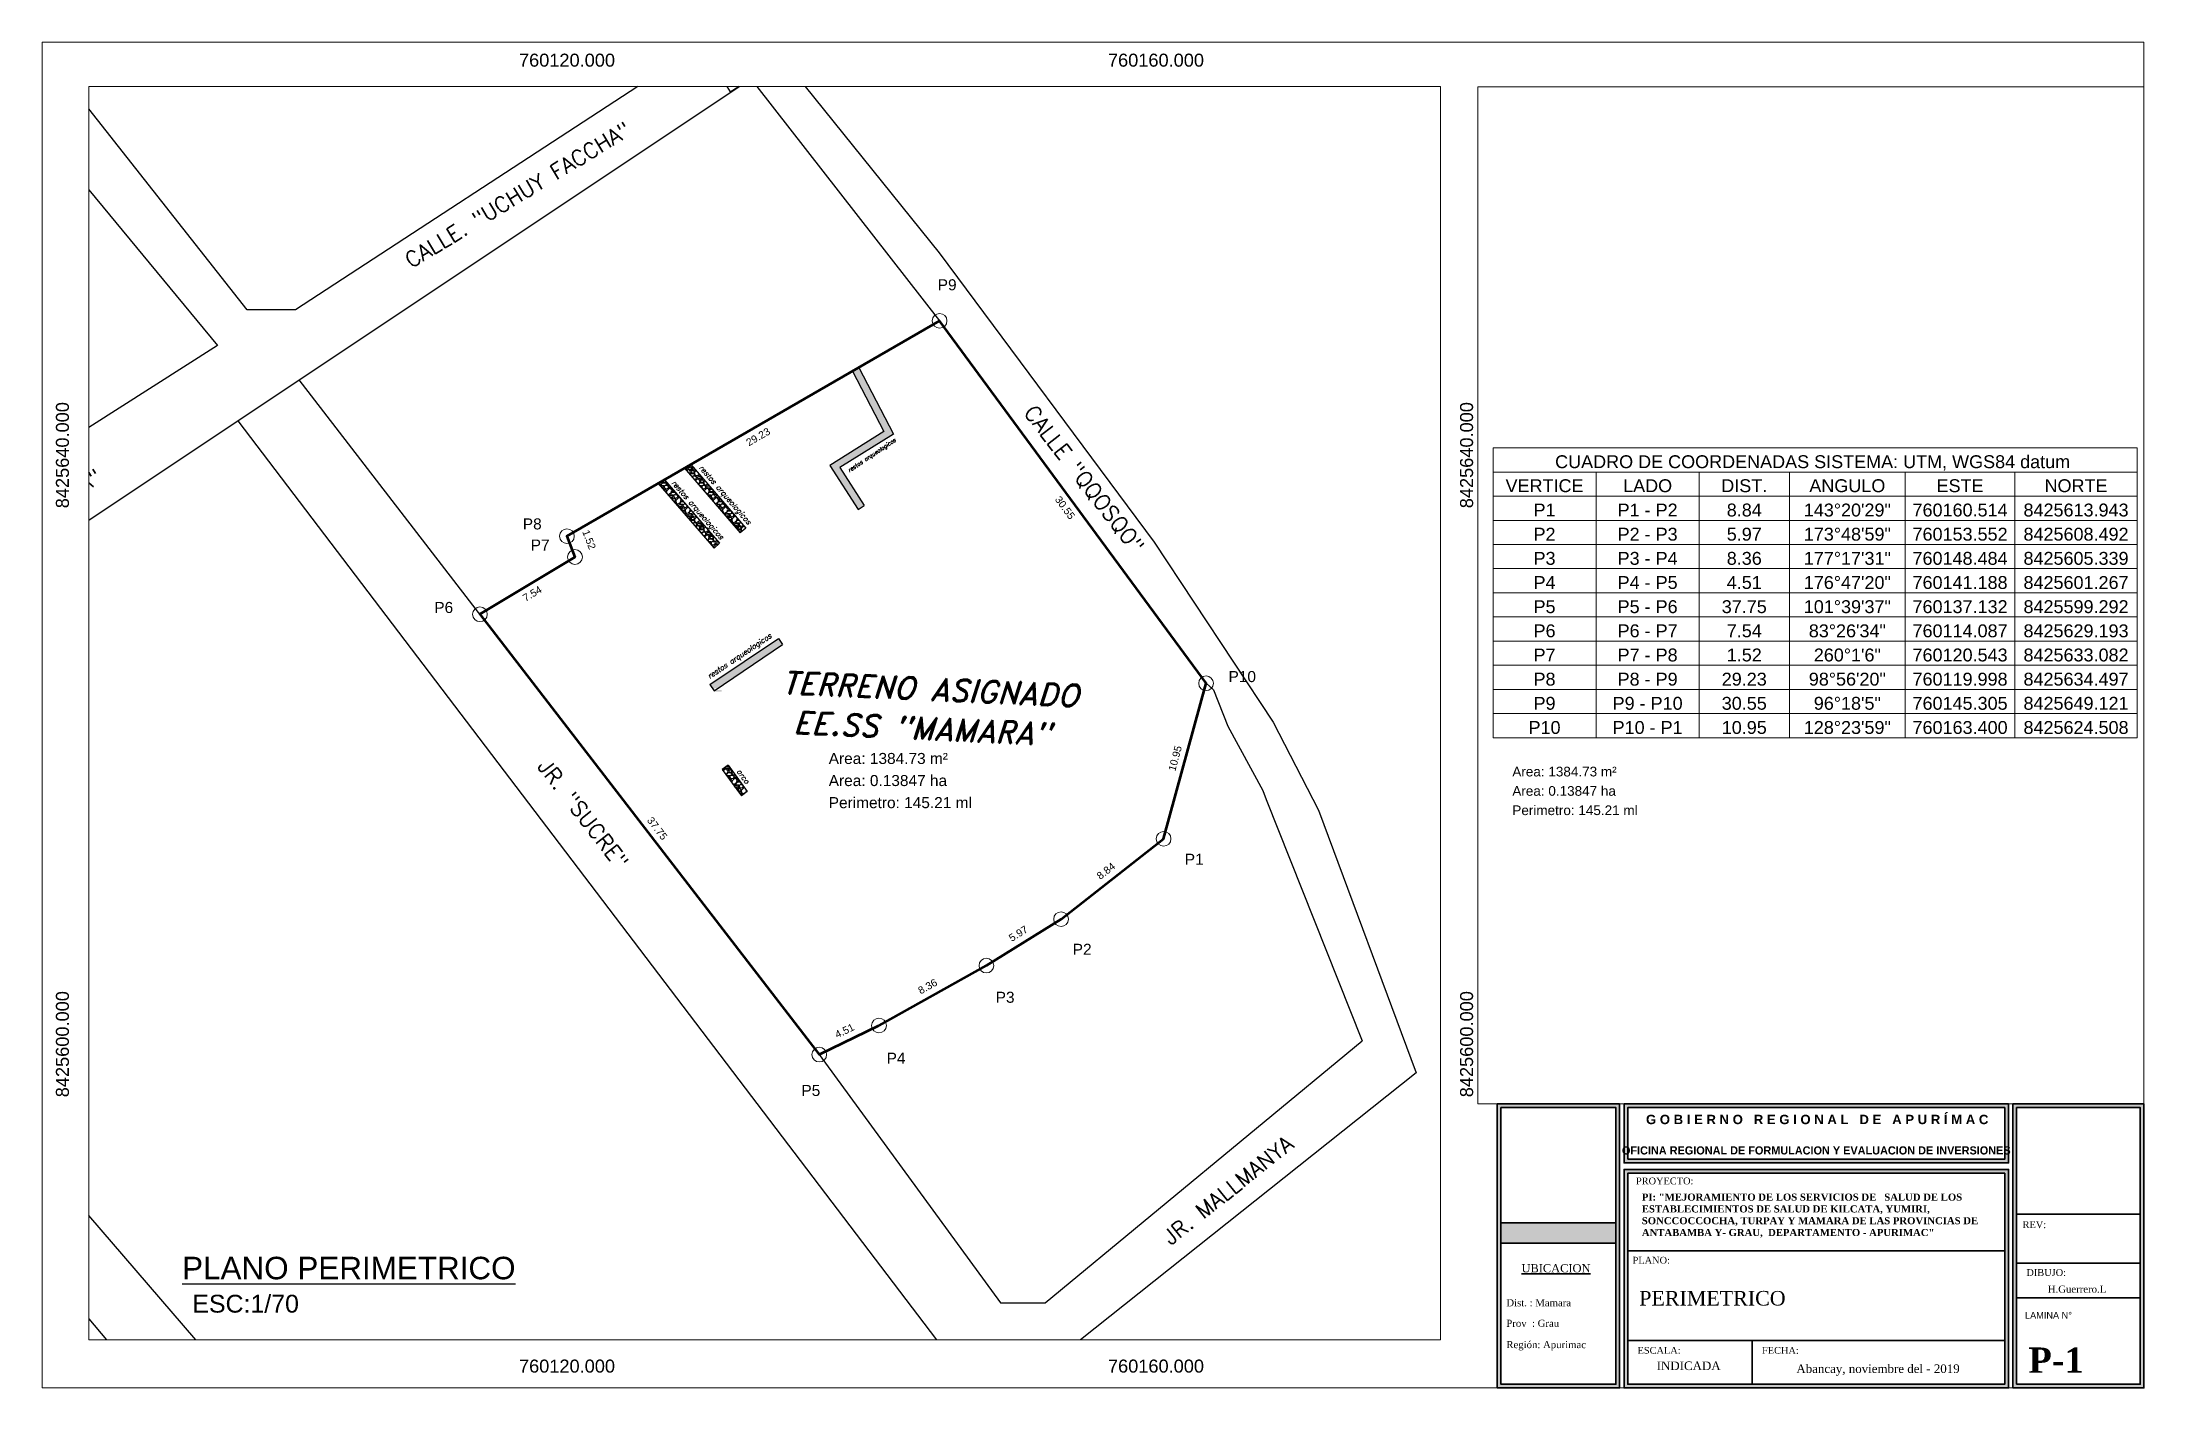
# Paper-space layout 'Layout1' of a CAD drawing. Header units: millimetres. Extents: x 0 to 408, y 0 to 261.
# The model-space entities are those that its viewports show. They can reach past a viewport. Long polylines and large blocks are cut down to what shows.
import ezdxf
from ezdxf.enums import TextEntityAlignment as Align

# ---------------------------------------------------------------- set-up
doc = ezdxf.new("R2010")
doc.units = ezdxf.units.MM
for name, color, linetype in [('$AUDIT-BAD-LAYER', 7, 'Continuous'), ('NOMBRE', 40, 'Continuous'), ('TEXTOS-CHICOS-03', 3, 'Continuous')]:
    doc.layers.add(name, color=color, linetype=linetype)
for name, color, linetype, lineweight in [('0_Pen_No__1', 7, 'Continuous', 13), ('2D Drafting - General_Pen_No__1', 7, 'Continuous', 13), ('COTAS', 40, 'Continuous', 5), ('CUADROS', 9, 'Continuous', 20), ('PERIMETRO 01', 7, 'Continuous', 50), ('PLUMA 02', 51, 'Continuous', 20), ('Texto calles', 7, 'Continuous', 18), ('Texto_Pen_No__21', 7, 'Continuous', 35)]:
    doc.layers.add(name, color=color, linetype=linetype, lineweight=lineweight)
doc.layers.add('2D Drafting - General_Pen_No__102', color=7, linetype='Continuous', lineweight=13, true_color=0xcccccc)
doc.layers.add('TEXTOS-GRANDES-06', color=6, linetype='Continuous', lineweight=25, plot=False)
doc.styles.add('ambiente', font='romand.shx', dxfattribs={"oblique": 15})
doc.styles.add('ARIAL', font='arial.ttf')
doc.styles.add('COTAS', font='arial.ttf')
doc.styles.add('CUADROS', font='arial.ttf')
doc.styles.add('Dutch801 XBd BT', font='dutcheb.ttf', dxfattribs={"height": 0.2})
doc.styles.add('GENERATED_STYLE_7', font='GOTHIC.TTF')
doc.styles.get("Standard").update_dxf_attribs({"font": 'simplex.shx'})
doc.dimstyles.new('GenDist', dxfattribs={"dimtxt": 0.5, "dimasz": 0.5, "dimexe": 0.18, "dimexo": 0.0625, "dimgap": 0.25, "dimtad": 2, "dimzin": 1, "dimdsep": 46, "dimtxsty": 'COTAS', "dimcen": 0.09, "dimse1": 1, "dimse2": 1, "dimsd1": 1, "dimsd2": 1, "dimadec": 0, "dimazin": 0, "dimtfac": 1, "dimtofl": 0, "dimtmove": 0, "dimatfit": 3, "dimfxl": 1, "dimtolj": 1, "dimtzin": 0, "dimarcsym": 0})
doc.dimstyles.get("Standard").update_dxf_attribs({"dimscale": 0.15, "dimtxt": 0.18, "dimasz": 0.18, "dimexe": 0.18, "dimexo": 0.0625, "dimgap": 0.09, "dimtad": 0, "dimtih": 1, "dimtoh": 1, "dimdec": 4, "dimzin": 3, "dimdsep": 46, "dimtxsty": 'Standard', "dimcen": 0.09, "dimadec": 0, "dimazin": 0, "dimtfac": 1, "dimtdec": 4, "dimtofl": 0, "dimtmove": 0, "dimatfit": 3, "dimfxl": 1, "dimtolj": 1, "dimtzin": 0, "dimarcsym": 0})
pattern_1 = [(228.0127875, (0.4572, 0.635), (-5.08000000039895, -5.71499999964545), [0.08543036, -8.45762090989]), (184.969741, (0.40005, 0.5715), (7.61999999698513, 0.63500003617448), [0.14660118, -14.51351222338]), (132.5104471, (0.254, 0.5588), (6.35000000268187, -6.98499999756149), [0.10337038, -10.233680698525]), (267.273689, (0.00635, 0.40005), (0.63500000132993, 12.69999999993328), [0.13350113, -13.216609356434]), (292.83365418, (0, 0.2667), (-3.17500000026585, 7.61999999988887), [0.130908425, -12.959951936336]), (357.273689, (0.0508, 0.14605), (-12.69999999993328, 0.63500000132993), [0.13350113, -13.216609356434]), (37.69424047, (0.18415, 0.1397), (-8.254999999633974, -6.350000000475103), [0.176548415, -17.47827882856]), (72.25532837, (0.32385, 0.24765), (4.445000001194823, 13.96999999961971), [0.16667988, -16.501314150476]), (121.42956562, (0.37465, 0.4064), (-5.08000000072078, 8.2549999995565), [0.13395325, -13.26138642468]), (175.2363583, (0.3048, 0.5207), (6.98499999989988, -0.6350000010973), [0.15292832, -7.4934842375]), (222.3974378, (0.1524, 0.5334), (-7.619999999756165, -6.985000000266), [0.19776948, -19.579193128044]), (138.81407483, (0.635, 0.3937), (-4.44499999973338, 3.8100000003098), [0.067501135, -6.682641456086]), (171.4692344, (0.5842, 0.43815), (8.25500000022241, -1.26999999855934), [0.128420495, -12.71365974926]), (225, (0.4572, 0.4572), (-9e-17, -0.635), [0.089802335, -0.808223277107]), (203.19859051, (0.41275, 0.5334), (3.1750000000865, 1.2699999997773), [0.04836033, -4.787655592223]), (291.80140949, (0.3683, 0.51435), (-0.6350000001329, 1.9049999999557), [0.068391405, -3.3511882475]), (30.96375653, (0.3937, 0.45085), (1.9050000000466, 1.2699999999303), [0.111079915, -3.591574538227]), (161.56505118, (0.48895, 0.508), (1.270000000033, -0.6349999999334), [0.080321785, -1.927724529207]), (16.389540334, (0, 0.51435), (6.35000000000004, 1.90500000000006), [0.112522, -11.139706668135]), (70.34617594, (0.10795, 0.5461), (-2.54000000023233, -6.9849999999176), [0.094399735, -9.34555391955]), (293.19859051, (0.48895, 0.635), (-1.2699999997783, 3.1750000000888), [0.096720025, -4.739295897223]), (343.61045967, (0.52705, 0.5461), (-6.35000000013307, 1.90499999955571), [0.112522, -11.139706668135]), (339.44395478, (0, 0.12065), (-3.17499999999997, 1.27000000000005), [0.1085088, -5.316933578277]), (294.7751406, (0.1016, 0.08255), (-3.17500000377923, 6.98499999828181), [0.09091803, -9.00089834518]), (66.80140949, (0.4953, 0), (1.2699999998006, 3.1750000000798), [0.096720025, -4.739295897223]), (17.35402464, (0.5334, 0.0889), (-8.25499999983576, -2.54000000053312), [0.106445685, -10.53809399505]), (69.44395478, (0.18415, 0), (-1.2700000000221, -3.17499999999116), [0.0542544, -5.371187978277]), (101.309932474, (0.4572, 0), (-0.6350000000001, 2.5400000000001), [0.03237865, -3.20549874113]), (165.963756532, (0.45085, 0.03175), (1.905, -0.635), [0.130908425, -2.487263647267]), (186.00900596, (0.32385, 0.0635), (6.34999999996634, 0.63500000033234), [0.12131675, -12.010341215834]), (303.69006753, (0.3937, 0.3937), (-0.6350000000882, 1.269999999956), [0.09158097, -2.19794408992]), (353.15722659, (0.4445, 0.3175), (10.79500000006642, -1.26999999943485), [0.15988919, -15.82900226626]), (60.9453959, (0.60325, 0.29845), (-2.5400000000699, -4.44499999996006), [0.06537706, -6.472348079527]), (90, (0.635, 0.3556), (-0.635, 0.635), [0.0381, -0.5969]), (120.25643716, (0.31115, 0.08255), (2.5399999996893, -4.44500000017745), [0.08821674, -8.7334851933]), (48.0127875, (0.2667, 0.15875), (5.08000000041883, 5.71499999962755), [0.17086072, -8.37219054989]), (0, (0.381, 0.28575), (0.635, 0.635), [0.1651, -0.4699]), (325.3048465, (0.5461, 0.28575), (6.35000000240538, -4.44499999656364), [0.10040239, -9.939829181035]), (254.0546041, (0.62865, 0.2286), (-0.6349999999556, -2.5400000000112), [0.09245727, -4.530412509693]), (207.64597536, (0.60325, 0.1397), (-12.06500000044334, -6.34999999915769), [0.150536275, -14.903116105734]), (175.42607874, (0.4699, 0.06985), (-8.25499999999971, 0.63499999999987), [0.159257365, -15.76646161406])]

# ---------------------------------------------------------------- blocks, each defined once
blk = doc.blocks.new('*D59')
at = {"color": 0, "lineweight": -2, "transparency": 16777216}
for p, q in [((760129.81, 8425668.29), (760129.04, 8425667.79)), ((760129.08, 8425667.78), (760130.07, 8425666.26)), ((760131.1, 8425664.68), (760130.11, 8425666.21)), ((760131.86, 8425665.15), (760131.09, 8425664.65))]:
    blk.add_line(p, q, dxfattribs=at)
at = {"color": 0, "transparency": 16777216}
for points in [[(760129.08, 8425667.79), (760129.07, 8425667.78), (760129.06, 8425667.81)], [(760131.1, 8425664.69), (760131.1, 8425664.68), (760131.11, 8425664.66)]]:
    blk.add_solid(points, dxfattribs=at)
at = {"layer": 'Defpoints', "color": 0, "transparency": 16777216}
for p in [(760129.06, 8425667.81), (760129.81, 8425668.3), (760131.87, 8425665.15)]:
    blk.add_point(p, dxfattribs=at)
at = {"color": 0, "transparency": 16777216, "insert": (760130.09, 8425666.23), "char_height": 0.027, "attachment_point": 5}
blk.add_mtext('\\A1;3.7558', dxfattribs=at)
blk = doc.blocks.new('*D138')
at = {"layer": 'Defpoints', "color": 0, "transparency": 16777216}
for p in [(760160.51, 8425613.94), (760153.44, 8425608.64), (760153.55, 8425608.49)]:
    blk.add_point(p, dxfattribs=at)
at = {"layer": 'COTAS', "color": 0, "transparency": 16777216, "insert": (760156.6, 8425611.76), "char_height": 0.5, "attachment_point": 5, "rotation": 38.0638, "style": 'COTAS'}
blk.add_mtext('\\A1;8.84', dxfattribs=at)
blk = doc.blocks.new('*D139')
at = {"layer": 'Defpoints', "color": 0, "transparency": 16777216}
for p in [(760153.55, 8425608.49), (760148.38, 8425605.51), (760148.48, 8425605.34)]:
    blk.add_point(p, dxfattribs=at)
at = {"layer": 'COTAS', "color": 0, "transparency": 16777216, "insert": (760150.65, 8425607.51), "char_height": 0.5, "attachment_point": 5, "rotation": 31.8801, "style": 'COTAS'}
blk.add_mtext('\\A1;5.97', dxfattribs=at)
blk = doc.blocks.new('*D140')
at = {"layer": 'Defpoints', "color": 0, "transparency": 16777216}
for p in [(760148.48, 8425605.34), (760141.09, 8425601.44), (760141.19, 8425601.27)]:
    blk.add_point(p, dxfattribs=at)
at = {"layer": 'COTAS', "color": 0, "transparency": 16777216, "insert": (760144.49, 8425603.92), "char_height": 0.5, "attachment_point": 5, "rotation": 29.172, "style": 'COTAS'}
blk.add_mtext('\\A1;8.36', dxfattribs=at)
blk = doc.blocks.new('*D141')
at = {"layer": 'Defpoints', "color": 0, "transparency": 16777216}
for p in [(760141.19, 8425601.27), (760137.04, 8425599.47), (760137.13, 8425599.29)]:
    blk.add_point(p, dxfattribs=at)
at = {"layer": 'COTAS', "color": 0, "transparency": 16777216, "insert": (760138.85, 8425600.91), "char_height": 0.5, "attachment_point": 5, "rotation": 25.9609, "style": 'COTAS'}
blk.add_mtext('\\A1;4.51', dxfattribs=at)
blk = doc.blocks.new('*D142')
at = {"layer": 'Defpoints', "color": 0, "transparency": 16777216}
for p in [(760114.09, 8425629.19), (760114.21, 8425629.29), (760137.13, 8425599.29)]:
    blk.add_point(p, dxfattribs=at)
at = {"layer": 'COTAS', "color": 0, "transparency": 16777216, "insert": (760126.13, 8425614.65), "char_height": 0.5, "attachment_point": 5, "rotation": 307.6212, "style": 'COTAS'}
blk.add_mtext('\\A1;37.75', dxfattribs=at)
blk = doc.blocks.new('*D143')
at = {"layer": 'Defpoints', "color": 0, "transparency": 16777216}
for p in [(760120.54, 8425633.08), (760120.61, 8425632.97), (760114.09, 8425629.19)]:
    blk.add_point(p, dxfattribs=at)
at = {"layer": 'COTAS', "color": 0, "transparency": 16777216, "insert": (760117.64, 8425630.59), "char_height": 0.5, "attachment_point": 5, "rotation": 31.0641, "style": 'COTAS'}
blk.add_mtext('\\A1;7.54', dxfattribs=at)
blk = doc.blocks.new('*D144')
at = {"layer": 'Defpoints', "color": 0, "transparency": 16777216}
for p in [(760120, 8425634.5), (760120.75, 8425634.79), (760120.54, 8425633.08)]:
    blk.add_point(p, dxfattribs=at)
at = {"layer": 'COTAS', "color": 0, "transparency": 16777216, "insert": (760121.5, 8425634.26), "char_height": 0.5, "attachment_point": 5, "rotation": 291.0823, "style": 'COTAS'}
blk.add_mtext('\\A1;1.52', dxfattribs=at)
blk = doc.blocks.new('*D145')
at = {"layer": 'Defpoints', "color": 0, "transparency": 16777216}
for p in [(760145.3, 8425649.12), (760145.38, 8425648.99), (760120, 8425634.5)]:
    blk.add_point(p, dxfattribs=at)
at = {"layer": 'COTAS', "color": 0, "transparency": 16777216, "insert": (760132.98, 8425641.24), "char_height": 0.5, "attachment_point": 5, "rotation": 30.0211, "style": 'COTAS'}
blk.add_mtext('\\A1;29.23', dxfattribs=at)
blk = doc.blocks.new('*D146')
at = {"layer": 'Defpoints', "color": 0, "transparency": 16777216}
for p in [(760145.3, 8425649.12), (760163.28, 8425624.42), (760163.4, 8425624.51)]:
    blk.add_point(p, dxfattribs=at)
at = {"layer": 'COTAS', "color": 0, "transparency": 16777216, "insert": (760153.82, 8425636.43), "char_height": 0.5, "attachment_point": 5, "rotation": 306.3225, "style": 'COTAS'}
blk.add_mtext('\\A1;30.55', dxfattribs=at)
blk = doc.blocks.new('*D147')
at = {"layer": 'Defpoints', "color": 0, "transparency": 16777216}
for p in [(760163.4, 8425624.51), (760160.34, 8425613.99), (760160.51, 8425613.94)]:
    blk.add_point(p, dxfattribs=at)
at = {"layer": 'COTAS', "color": 0, "transparency": 16777216, "insert": (760161.3, 8425619.41), "char_height": 0.5, "attachment_point": 5, "rotation": 74.7223, "style": 'COTAS'}
blk.add_mtext('\\A1;10.95', dxfattribs=at)
blk = doc.blocks.new('CC-Cuerpo')
at = {"layer": 'CUADROS'}
for p, q in [((0, 0), (0, 3.75)), ((0, 3.75), (100, 3.75)), ((16, 0), (16, 3.75)), ((32, 0), (32, 3.75)), ((46, 0), (46, 3.75)), ((64, 0), (64, 3.75)), ((81, 0), (81, 3.75)), ((100, 0), (100, 3.75)), ((0, 0), (100, 0))]:
    blk.add_line(p, q, dxfattribs=at)
at = {"layer": 'CUADROS', "style": 'CUADROS'}
for tag, p in [('V', (8, 0)), ('L', (24, 0)), ('D', (39, 0)), ('ANG', (55, 0)), ('X', (72.5, 0)), ('Y', (90.5, 0))]:
    blk.add_attdef(tag, text='', height=2, dxfattribs=at).set_placement(p, align=Align.BOTTOM_CENTER)

msp = doc.modelspace()

# ---------------------------------------------------------------- hatches: boundary and pattern name
h = msp.add_hatch()
h.set_pattern_fill('GRAVEL', color=256, scale=0.025)
h.set_pattern_definition(pattern_1)
h.paths.add_polyline_path([(760141.51566, 8425641.60399), (760137.84245, 8425639.30732), (760139.76827, 8425636.3006), (760140.17431, 8425636.56067), (760140.17431, 8425636.5937), (760138.54573, 8425639.13635), (760138.52112, 8425639.13635), (760138.52112, 8425639.16635), (760138.56011, 8425639.16635), (760142.15684, 8425641.4152), (760142.15684, 8425641.43958), (760142.16407, 8425641.43958), (760139.832, 8425645.93857), (760139.79826, 8425645.93857), (760139.39085, 8425645.70315)])
h.paths.add_polyline_path([(760134.63434, 8425627.14297), (760134.35439, 8425627.55725), (760129.70392, 8425624.41468), (760129.98387, 8425624.0004)])
edge = h.paths.add_edge_path()
edge.add_line((760129.96887, 8425623.9854), (760129.96887, 8425624.0154))
edge.add_line((760129.96887, 8425624.0154), (760129.99887, 8425624.0154))
edge.add_line((760129.99887, 8425624.0154), (760129.99887, 8425623.9854))
edge.add_line((760129.99887, 8425623.9854), (760129.96887, 8425623.9854))
edge.add_line((760129.95387, 8425624.0004), (760130.01387, 8425624.0004))
edge.add_line((760129.98387, 8425623.9704), (760129.98387, 8425624.0304))
edge.add_line((760130.01012, 8425624.04915), (760130.16905, 8425624.04915))
edge.add_line((760130.16905, 8425624.04915), (760130.16905, 8425624.16165))
edge.add_line((760130.16905, 8425624.16165), (760130.01012, 8425624.16165))
edge.add_line((760130.01012, 8425624.16165), (760130.01012, 8425624.04915))
edge.add_line((760130.01012, 8425623.94415), (760130.49405, 8425623.94415))
edge.add_line((760130.49405, 8425623.94415), (760130.49405, 8425624.05665))
edge.add_line((760130.49405, 8425624.05665), (760130.01012, 8425624.05665))
edge.add_line((760130.01012, 8425624.05665), (760130.01012, 8425623.94415))
h = msp.add_hatch()
h.set_pattern_fill('GRAVEL', color=256, scale=0.025)
h.set_pattern_definition(pattern_1)
h.paths.add_polyline_path([(760128.41343, 8425639.35995), (760127.97259, 8425639.10522), (760131.76797, 8425634.72377), (760132.14589, 8425635.05114)])
h.paths.add_polyline_path([(760126.63046, 8425638.32968), (760126.18962, 8425638.07494), (760129.985, 8425633.6935), (760130.36292, 8425634.02087)])
h = msp.add_hatch()
h.set_pattern_fill('GRAVEL', color=256, scale=0.025)
h.set_pattern_definition(pattern_1)
h.paths.add_polyline_path([(760130.94249, 8425618.94594), (760130.75543, 8425618.80965), (760130.75543, 8425618.78373), (760130.71984, 8425618.78373), (760130.53836, 8425618.65151), (760131.83995, 8425616.86495), (760132.02701, 8425617.00124), (760132.02701, 8425617.02716), (760132.0626, 8425617.02716), (760132.24408, 8425617.15937)])

# ---------------------------------------------------------------- linework, layer by layer
msp.add_line((760132.4847, 8425665.56438, 3621.986), (760145.30496, 8425649.12057))
at = {"flags": 128}
for points in [[(760101.56434, 8425649.85893), (760098.27898, 8425649.85893), (760053.81925, 8425706.2764), (760085.09097, 8425727.95457), (760131.28152, 8425669.25539), (760101.56434, 8425649.85893)], [(760050.7745, 8425703.96691), (760075.40871, 8425672.70716), (760096.25483, 8425647.44112), (760058.32921, 8425623.31241), (760015.87589, 8425677.27726), (760050.7745, 8425703.96691)], [(760061.71359, 8425618.37807), (760132.4847, 8425665.56438)], [(760137.13196, 8425599.29172), (760101.81558, 8425645.11589), (760132.4847, 8425665.56438)], [(760097.64397, 8425642.33449), (760145.20137, 8425579.78466), (760111.80656, 8425560.13923), (760061.71359, 8425618.37807), (760097.50225, 8425642.24)], [(760127.97259, 8425639.10522), (760131.76797, 8425634.72377)], [(760128.41343, 8425639.35995), (760132.14589, 8425635.05114)], [(760126.18962, 8425638.07494), (760129.985, 8425633.6935)], [(760126.63046, 8425638.32968), (760130.36292, 8425634.02087)], [(760132.14589, 8425635.05114), (760131.76797, 8425634.72377)], [(760130.36292, 8425634.02087), (760129.985, 8425633.6935)], [(760057.88725, 8425616.23691), (760107.56604, 8425557.74551), (760039.49281, 8425512.67638), (759996.97334, 8425569.34303), (760057.88725, 8425616.23691)], [(760137.13196, 8425599.29172), (760149.45069, 8425582.4439), (760152.47402, 8425582.4439), (760173.9994, 8425600.22568)], [(760177.66956, 8425598.06059), (760152.27056, 8425577.84847), (760165.09682, 8425555.91305), (760180.32175, 8425543.94341), (760197.34739, 8425523.61735)]]:
    msp.add_lwpolyline(points, dxfattribs=at)
for points, elevation in [([(760134.53176, 8425667.09098), (760145.26791, 8425653.74142), (760159.88407, 8425634.09039), (760167.94997, 8425621.87393), (760171.04557, 8425615.8973), (760177.66956, 8425598.06059)], 3622.351), ([(760139.39085, 8425645.70315), (760141.51566, 8425641.60399)], 3625.367), ([(760139.82422, 8425645.95357), (760142.17184, 8425641.42458)], 3625.367), ([(760141.51566, 8425641.60399), (760137.84245, 8425639.30732), (760139.76827, 8425636.3006)], 3625.321), ([(760142.17184, 8425641.42458), (760138.53612, 8425639.15135), (760140.18931, 8425636.57028)], 3625.321), ([(760139.76827, 8425636.3006), (760140.18931, 8425636.57028)], 3625.321), ([(760129.70392, 8425624.41468), (760134.35439, 8425627.55725)], 3620.337), ([(760129.98387, 8425624.0004), (760134.63434, 8425627.14297)], 3620.337), ([(760134.35439, 8425627.55725), (760134.63434, 8425627.14297)], 3620.337), ([(760129.70392, 8425624.41468), (760129.98387, 8425624.0004)], 3620.337), ([(760163.40083, 8425624.50628), (760163.91102, 8425624.06715), (760164.88263, 8425621.58764), (760167.24499, 8425617.21707), (760167.48335, 8425616.60485), (760173.9994, 8425600.22568)], 3621.986), ([(760130.94249, 8425618.94594), (760130.53836, 8425618.65151)], 3619.85), ([(760130.53836, 8425618.65151), (760131.83995, 8425616.86495)], 3619.85), ([(760130.94249, 8425618.94594), (760132.24408, 8425617.15937)], 3619.85), ([(760132.24408, 8425617.15937), (760131.83995, 8425616.86495)], 3619.85)]:
    msp.add_lwpolyline(points, dxfattribs=dict(at, elevation=elevation))
at = {"layer": 'COTAS'}
for centre in [(760145.30496, 8425649.12057), (760119.99786, 8425634.49709), (760120.54336, 8425633.08208), (760114.08724, 8425629.19301), (760163.39954, 8425624.50803), (760160.51374, 8425613.94315), (760153.55217, 8425608.49168), (760148.48388, 8425605.3394), (760141.18823, 8425601.26667), (760137.13196, 8425599.29172)]:
    msp.add_circle(centre, 0.5, dxfattribs=at)
at = {"layer": 'CUADROS'}
for p, q in [((760196.83002, 8425624.97717), (760196.83002, 8425628.72717)), ((760196.83002, 8425628.72717), (760246.83002, 8425628.72717)), ((760246.83002, 8425624.97717), (760246.83002, 8425628.72717)), ((760196.83002, 8425626.85217), (760246.83002, 8425626.85217)), ((760204.83002, 8425624.97717), (760204.83002, 8425626.85217)), ((760212.83002, 8425624.97717), (760212.83002, 8425626.85217)), ((760219.83002, 8425624.97717), (760219.83002, 8425626.85217)), ((760228.83002, 8425624.97717), (760228.83002, 8425626.85217)), ((760237.33002, 8425624.97717), (760237.33002, 8425626.85217)), ((760196.83002, 8425624.97717), (760246.83002, 8425624.97717))]:
    msp.add_line(p, q, dxfattribs=at)
at = {"layer": 'CUADROS', "elevation": 3621.986, "flags": 128}
msp.add_lwpolyline([(760160.51374, 8425613.94315), (760153.55217, 8425608.49168), (760148.48388, 8425605.3394), (760141.18823, 8425601.26667), (760137.13196, 8425599.29172), (760114.08724, 8425629.19301), (760120.54336, 8425633.08208), (760119.99786, 8425634.49709), (760145.30496, 8425649.12057), (760163.39954, 8425624.50803)], close=True, dxfattribs=at)
at = {"layer": 'PERIMETRO 01'}
msp.add_polyline3d([(760141.19329, 8425601.26949, 3621.986), (760148.48388, 8425605.3394, 3621.986), (760153.55217, 8425608.49168, 3621.986), (760160.51374, 8425613.94315, 3621.986), (760163.40083, 8425624.50628, 3621.986), (760145.30496, 8425649.12057, 0), (760119.99786, 8425634.49709, 0), (760120.54336, 8425633.08208, 0), (760114.08724, 8425629.19301, 0), (760137.13196, 8425599.29172, 0), (760141.18823, 8425601.26667, 0)], dxfattribs=at)

# ---------------------------------------------------------------- block references
at = {"layer": 'CUADROS', "xscale": 0.5, "yscale": 0.5, "zscale": 0.5}
for p, values in [((760196.83002, 8425623.10217), {'V': 'P1', 'L': 'P1 - P2', 'D': '8.84', 'ANG': '143°20\'29"', 'X': '760160.514', 'Y': '8425613.943'}), ((760196.83002, 8425621.22717), {'V': 'P2', 'L': 'P2 - P3', 'D': '5.97', 'ANG': '173°48\'59"', 'X': '760153.552', 'Y': '8425608.492'}), ((760196.83002, 8425619.35217), {'V': 'P3', 'L': 'P3 - P4', 'D': '8.36', 'ANG': '177°17\'31"', 'X': '760148.484', 'Y': '8425605.339'}), ((760196.83002, 8425617.47717), {'V': 'P4', 'L': 'P4 - P5', 'D': '4.51', 'ANG': '176°47\'20"', 'X': '760141.188', 'Y': '8425601.267'}), ((760196.83002, 8425615.60217), {'V': 'P5', 'L': 'P5 - P6', 'D': '37.75', 'ANG': '101°39\'37"', 'X': '760137.132', 'Y': '8425599.292'}), ((760196.83002, 8425613.72717), {'V': 'P6', 'L': 'P6 - P7', 'D': '7.54', 'ANG': '83°26\'34"', 'X': '760114.087', 'Y': '8425629.193'}), ((760196.83002, 8425611.85217), {'V': 'P7', 'L': 'P7 - P8', 'D': '1.52', 'ANG': '260°1\'6"', 'X': '760120.543', 'Y': '8425633.082'}), ((760196.83002, 8425609.97717), {'V': 'P8', 'L': 'P8 - P9', 'D': '29.23', 'ANG': '98°56\'20"', 'X': '760119.998', 'Y': '8425634.497'}), ((760196.83002, 8425608.10217), {'V': 'P9', 'L': 'P9 - P10', 'D': '30.55', 'ANG': '96°18\'5"', 'X': '760145.305', 'Y': '8425649.121'}), ((760196.83002, 8425606.22717), {'V': 'P10', 'L': 'P10 - P1', 'D': '10.95', 'ANG': '128°23\'59"', 'X': '760163.400', 'Y': '8425624.508'})]:
    msp.add_blockref('CC-Cuerpo', p, dxfattribs=at).add_auto_attribs(values)

# ---------------------------------------------------------------- texts
at = {"layer": 'CUADROS', "style": 'CUADROS'}
for s, p in [('P9', (760145.81741, 8425651.56748)), ('P8', (760117.6405, 8425635.32948)), ('P7', (760118.17853, 8425633.89298)), ('P6', (760111.63036, 8425629.65535)), ('P10', (760165.8575, 8425624.96458)), ('P1', (760162.59587, 8425612.55942)), ('P2', (760154.9851, 8425606.4431)), ('P3', (760149.7537, 8425603.1859)), ('P4', (760142.34518, 8425599.05048)), ('P5', (760136.56071, 8425596.85786))]:
    msp.add_text(s, height=0.75, dxfattribs=at).set_placement(p, align=Align.MIDDLE_CENTER)
msp.add_text('CUADRO DE COORDENADAS SISTEMA: UTM, WGS84 datum ', height=1, dxfattribs=at).set_placement((760221.83002, 8425626.85217), align=Align.BOTTOM_CENTER)
for s, p in [('VERTICE', (760200.83002, 8425625.28967)), ('LADO', (760208.83002, 8425625.28967)), ('DIST.', (760216.33002, 8425625.28967)), ('ANGULO', (760224.33002, 8425625.28967)), ('ESTE', (760233.08002, 8425625.28967)), ('NORTE', (760242.08002, 8425625.28967))]:
    msp.add_text(s, height=1, dxfattribs=at).set_placement(p, align=Align.CENTER)
for s, p in [('Area: 1384.73 m²', (760137.77434, 8425619.02809)), ('Area: 0.13847 ha', (760137.77434, 8425617.52809)), ('Perimetro: 145.21 ml', (760137.77434, 8425616.02809)), ('Area: 1384.73 m²', (760198.33002, 8425603.22717)), ('Area: 0.13847 ha', (760198.33002, 8425601.72717)), ('Perimetro: 145.21 ml', (760198.33002, 8425600.22717))]:
    msp.add_text(s, height=0.75, dxfattribs=at).set_placement(p)
at = {"layer": 'NOMBRE', "style": 'ambiente', "oblique": 15, "text_generation_flag": 6}
for s, height, rotation, p in [('restos arqueologicos', 0.273375, 213.7320925, (760140.69203, 8425640.00149)), ('restos arqueologicos', 0.3645, 130.8305871, (760130.75108, 8425637.31663, 3623)), ('restos arqueologicos', 0.3645, 130.8305871, (760128.88474, 8425636.29072)), ('restos arqueologicos', 0.3645, 213.8838728, (760131.71093, 8425626.37244, 724.2)), ('TERRENO ASIGNADO', 1.51875, 177.4067748, (760144.67457, 8425624.11559, 1811.5)), ('EE.SS "MAMARA"', 1.51875, 177.4067748, (760144.12318, 8425621.46317, 5435.5)), ('arco', 0.3645, 125.6268749, (760131.96492, 8425618.19093))]:
    msp.add_text(s, height=height, rotation=rotation, dxfattribs=at).set_placement(p, align=Align.MIDDLE_CENTER)
at = {"layer": 'Texto calles'}
for s, rotation, p in [('CALLE. "UCHUY FACCHA"', 31.3082731, (760109.41611, 8425652.66449)), ('CALLE "QQOSQO"', 307.8573448, (760150.97341, 8425642.86293)), ('CALLE. "UCHUY FACCHA"', 31.3082731, (760073.48146, 8425629.10943)), ('JR. "SUCRE"', 307.8573448, (760117.93803, 8425618.8486)), ('JR. MALLMANYA', 38.5759532, (760160.99585, 8425586.30547, -3620.5))]:
    msp.add_text(s, height=1.0546875, rotation=rotation, dxfattribs=at).set_placement(p)

# ---------------------------------------------------------------- dimensions: what is measured, and where the dimension line sits
dim = msp.add_aligned_dim(p1=(760131.86621, 8425665.152), p2=(760129.81338, 8425668.29713), distance=0.89741, dimstyle='Standard', override={"dimscale": 0.15})
dim.commit()
dim.dimension.update_dxf_attribs({"geometry": '*D59', "text_midpoint": (760130.08829, 8425666.23406)})
at = {"layer": 'COTAS'}
for p1, p2, distance, picture, middle in [((760119.99786, 8425634.49709), (760145.30496, 8425649.12057), -0.15201, '*D145', (760132.98035, 8425641.23957)), ((760145.30496, 8425649.12057), (760163.39954, 8425624.50803), -0.14898, '*D146', (760153.82497, 8425636.42665)), ((760114.08724, 8425629.19301), (760120.54336, 8425633.08208), -0.1331, '*D143', (760117.64418, 8425630.59158)), ((760137.13196, 8425599.29172), (760114.08724, 8425629.19301), -0.15506, '*D142', (760126.13277, 8425614.64557)), ((760163.39954, 8425624.50803), (760160.51374, 8425613.94315), -0.18006, '*D147', (760161.29551, 8425619.40618)), ((760160.51374, 8425613.94315), (760153.55217, 8425608.49168), -0.18985, '*D138', (760156.60437, 8425611.76472)), ((760153.55217, 8425608.49168), (760148.48388, 8425605.3394), -0.19971, '*D139', (760150.64568, 8425607.51419)), ((760148.48388, 8425605.3394), (760141.18823, 8425601.26667), -0.19994, '*D140', (760144.49222, 8425603.91896)), ((760141.18823, 8425601.26667), (760137.13196, 8425599.29172), -0.19992, '*D141', (760138.85139, 8425600.91324))]:
    dim = msp.add_aligned_dim(p1=p1, p2=p2, distance=distance, dimstyle='GenDist', dxfattribs=at)
    dim.commit()
    dim.dimension.update_dxf_attribs({"geometry": picture, "text_midpoint": middle})
dim = msp.add_linear_dim(base=(760120.75102, 8425634.78745), p1=(760120.54336, 8425633.08208), p2=(760119.99786, 8425634.49709), angle=111.0823087, dimstyle='GenDist', dxfattribs=at)
dim.commit()
dim.dimension.update_dxf_attribs({"geometry": '*D144', "text_midpoint": (760121.02378, 8425634.07994), "dimtype": 161})

psp = doc.layouts.get("Layout1")

# ---------------------------------------------------------------- hatches: boundary and pattern name
at = {"layer": '2D Drafting - General_Pen_No__102', "linetype": 'Continuous', "lineweight": 30}
h = psp.add_hatch(color=256, dxfattribs=at)
h.paths.add_polyline_path([(282.37, 0.27), (306.14, 0.27), (306.14, 55.38), (282.37, 55.38)])
h.paths.add_polyline_path([(305.42, 0.99), (283.09, 0.99), (283.06, 28.34), (305.39, 28.34)], flags=16)
h.paths.add_polyline_path([(283.09, 32.32), (283.09, 54.66), (305.42, 54.66), (305.42, 32.32)], flags=16)
h = psp.add_hatch(color=256, dxfattribs=at)
h.paths.add_polyline_path([(306.99, 55.38), (306.99, 43.93), (381.59, 43.93), (381.59, 55.38)])
h.paths.add_polyline_path([(307.71, 44.65), (307.71, 54.66), (380.87, 54.66), (380.87, 44.65)], flags=16)
h = psp.add_hatch(color=256, dxfattribs=at)
h.paths.add_polyline_path([(382.44, 55.38), (382.44, 0.27), (407.87, 0.27), (407.87, 55.38)])
h.paths.add_polyline_path([(383.16, 0.99), (383.16, 54.66), (407.15, 54.66), (407.15, 0.99)], flags=16)
h = psp.add_hatch(color=256, dxfattribs=at)
h.paths.add_polyline_path([(306.99, 0.27), (381.59, 0.27), (381.59, 42.66), (306.99, 42.66)])
h.paths.add_polyline_path([(307.71, 0.99), (307.71, 41.94), (380.87, 41.94), (380.87, 0.99)], flags=16)

# ---------------------------------------------------------------- linework, layer by layer
at = {"layer": '0_Pen_No__1', "linetype": 'Continuous', "lineweight": 30}
for p, q in [((383.16, 34), (407.15, 34)), ((380.87, 26.85), (307.71, 26.85)), ((383.16, 24.49), (407.15, 24.49)), ((383.16, 17.74), (407.15, 17.74)), ((307.71, 9.47), (380.87, 9.47)), ((331.86, 9.47), (331.86, 0.99))]:
    psp.add_line(p, q, dxfattribs=at)
at = {"layer": '0_Pen_No__1', "linetype": 'Continuous', "lineweight": 30, "flags": 128}
for points in [[(282.37, 0.27), (306.14, 0.27), (306.14, 55.38), (282.37, 55.38)], [(283.09, 54.66), (305.42, 54.66), (305.42, 28.34), (283.09, 28.34)], [(306.99, 43.93), (381.59, 43.93), (381.59, 55.38), (306.99, 55.38)], [(307.71, 44.65), (380.87, 44.65), (380.87, 54.66), (307.71, 54.66)], [(382.44, 0.27), (407.87, 0.27), (407.87, 55.38), (382.44, 55.38)], [(383.16, 0.99), (407.15, 0.99), (407.15, 54.66), (383.16, 54.66)], [(306.99, 42.66), (306.99, 0.27), (381.59, 0.27), (381.59, 42.66)], [(307.71, 41.94), (307.71, 0.99), (380.87, 0.99), (380.87, 41.94)], [(283.09, 0.99), (305.42, 0.99), (305.39, 28.34), (283.06, 28.34)]]:
    psp.add_lwpolyline(points, close=True, dxfattribs=at)
at = {"layer": '2D Drafting - General_Pen_No__1', "linetype": 'Continuous', "lineweight": 30, "flags": 128}
for points in [[(282.37, 0.27), (306.14, 0.27), (306.14, 55.38), (282.37, 55.38)], [(283.09, 32.32), (283.09, 54.66), (305.42, 54.66), (305.42, 32.32)], [(306.99, 55.38), (306.99, 43.93), (381.59, 43.93), (381.59, 55.38)], [(307.71, 44.65), (307.71, 54.66), (380.87, 54.66), (380.87, 44.65)], [(382.44, 55.38), (382.44, 0.27), (407.87, 0.27), (407.87, 55.38)], [(383.16, 0.99), (383.16, 54.66), (407.15, 54.66), (407.15, 0.99)], [(306.99, 0.27), (381.59, 0.27), (381.59, 42.66), (306.99, 42.66)], [(307.71, 0.99), (307.71, 41.94), (380.87, 41.94), (380.87, 0.99)], [(305.42, 0.99), (283.09, 0.99), (283.06, 28.34), (305.39, 28.34)]]:
    psp.add_lwpolyline(points, close=True, dxfattribs=at)
at = {"layer": 'CUADROS'}
psp.add_lwpolyline([(0.03, 261.4), (407.87, 261.4), (407.87, 0.27), (0.03, 0.27)], close=True, dxfattribs=at)

# ---------------------------------------------------------------- texts
at = {"layer": '$AUDIT-BAD-LAYER', "color": 0, "lineweight": 30, "style": 'Dutch801 XBd BT'}
psp.add_text('PERIMETRICO', height=2.8206, dxfattribs=at).set_placement((309.94, 16.27))
at = {"layer": '$AUDIT-BAD-LAYER', "lineweight": 30, "style": 'Dutch801 XBd BT'}
for s, insert, char_height, attachment_point in [('{PROYECTO:}', (309.3, 41.1), 1.3283, 1), ('REV:', (384.32, 32.62), 1.328, 1), ('PLANO:', (308.65, 25.72), 1.328, 1), ('{\\LUBICACION}', (287.1, 22.68), 1.594, 7), ('DIBUJO:', (385.06, 23.33), 1.328, 1), ('Dist. : Mamara', (284.15, 16.08), 1.3808, 7), ('H.Guerrero.L', (389.21, 18.73), 1.3808, 7), ('Prov  : Grau', (284.15, 12.1), 1.3808, 7), ('{\\fCentury Gothic|b0|i0|c0|p34;LAMINA\\fCentury Gothic|b0|i0|c128|p34; \\fCentury Gothic|b0|i0|c0|p34;N°}', (384.79, 15.03), 1.32831, 1), ('Región: Apurimac', (284.15, 7.54), 1.3808, 7), ('{ESCALA:}', (309.61, 8.23), 1.328, 1), ('{FECHA:}', (333.76, 8.23), 1.328, 1), ('{INDICADA}', (313.33, 3.72), 1.66, 7), ('Abancay, noviembre del - 2019', (340.43, 4.84), 1.6604, 1)]:
    psp.add_mtext(s, dxfattribs=dict(at, insert=insert, char_height=char_height, attachment_point=attachment_point))
at = {"layer": '$AUDIT-BAD-LAYER', "lineweight": 30, "insert": (310.44, 37.99), "char_height": 1.37397, "width": 71.1483, "attachment_point": 1}
psp.add_mtext('{\\fTimes New Roman|b1|i0|c0|p18;PI: "MEJORAMIENTO DE LOS SERVICIOS DE   SALUD DE LOS ESTABLECIMIENTOS DE SALUD DE KILCATA, YUMIRI, SONCCOCCOCHA, TURPAY Y MAMARA DE LAS PROVINCIAS DE ANTABAMBA Y- GRAU,  DEPARTAMENTO - APURIMAC"}', dxfattribs=at)
at = {"layer": '0_Pen_No__1', "linetype": 'Continuous', "lineweight": 30, "insert": (307.71, 45.55), "char_height": 1.57868, "width": 73.1608, "attachment_point": 7, "style": 'ARIAL'}
psp.add_mtext('\\pxqc,tc18.4125,r36.825;{\\fBodoni MT|b1|i0|c0|p18;OFICINA REGIONAL DE FORMULACION Y EVALUACION DE INVERSIONES\\fBernadette|b0|i0|c0|p2; \\C8;\\c8355711; }', dxfattribs=at)
at = {"layer": 'CUADROS', "color": 18, "true_color": 0x000000, "char_height": 2.5254, "style": 'CUADROS'}
for s, insert, attachment_point in [('\\A1;{\\fArial|b0|i0;760120.000}', (101.89, 256.59), 8), ('\\A1;{\\fArial|b0|i0;760160.000}', (216.17, 256.59), 8), ('\\A1;{\\fArial|b0|i0;760120.000}', (101.89, 5.78), 2), ('\\A1;{\\fArial|b0|i0;760160.000}', (216.17, 5.78), 2)]:
    psp.add_mtext(s, dxfattribs=dict(at, insert=insert, attachment_point=attachment_point))
at = {"layer": 'CUADROS', "color": 18, "true_color": 0x000000, "char_height": 2.5254, "rotation": 90, "style": 'CUADROS'}
for s, insert, attachment_point in [('\\A1;{\\fArial|b0|i0;8425640.000}', (5.28, 181.25), 8), ('\\A1;{\\fArial|b0|i0;8425640.000}', (275.17, 181.25), 2), ('\\A1;{\\fArial|b0|i0;8425600.000}', (5.28, 66.97), 8), ('\\A1;{\\fArial|b0|i0;8425600.000}', (275.17, 66.97), 2)]:
    psp.add_mtext(s, dxfattribs=dict(at, insert=insert, attachment_point=attachment_point))
at = {"layer": 'PLUMA 02', "color": 0, "linetype": 'Continuous', "lineweight": 30, "ltscale": 0.005, "insert": (385.45, 8.13), "char_height": 4.9179, "attachment_point": 1}
psp.add_mtext('{\\fTimes New Roman|b1|i0|c0|p18;P-1}', dxfattribs=at)
at = {"layer": 'Texto_Pen_No__21', "linetype": 'Continuous', "lineweight": 30, "insert": (311.25, 51.43), "char_height": 1.8212, "attachment_point": 7, "style": 'GENERATED_STYLE_7'}
psp.add_mtext('{\\fArial|b1|i0|c0|p34;G O B I E R N O   R E G I O N A L   D E   A P U R Í M A C}', dxfattribs=at)
at = {"layer": 'TEXTOS-CHICOS-03', "style": 'ARIAL'}
psp.add_text('ESC:1/70', height=3.46, dxfattribs=at).set_placement((29.19, 14.89))
at = {"layer": 'TEXTOS-GRANDES-06', "style": 'ARIAL'}
psp.add_text('%%UPLANO PERIMETRICO', height=4.3643, dxfattribs=at).set_placement((27.21, 21.36))

# ---------------------------------------------------------------- viewports
at = {"layer": 'PERIMETRO 01', "view_target_point": (370776.42676, 310629.56983)}
psp.add_viewport(center=(140.23, 131.19), size=(262.27, 243.188), view_center_point=(389356.99226, 8114992.90703), view_height=85.1158002, dxfattribs=at)
psp.add_viewport(center=(343.26, 154.05), size=(129.22, 197.344), view_center_point=(389445.08099, 8114987.70944), view_height=78.937597, status=3, dxfattribs=at)

doc.saveas('drawing.dxf')
